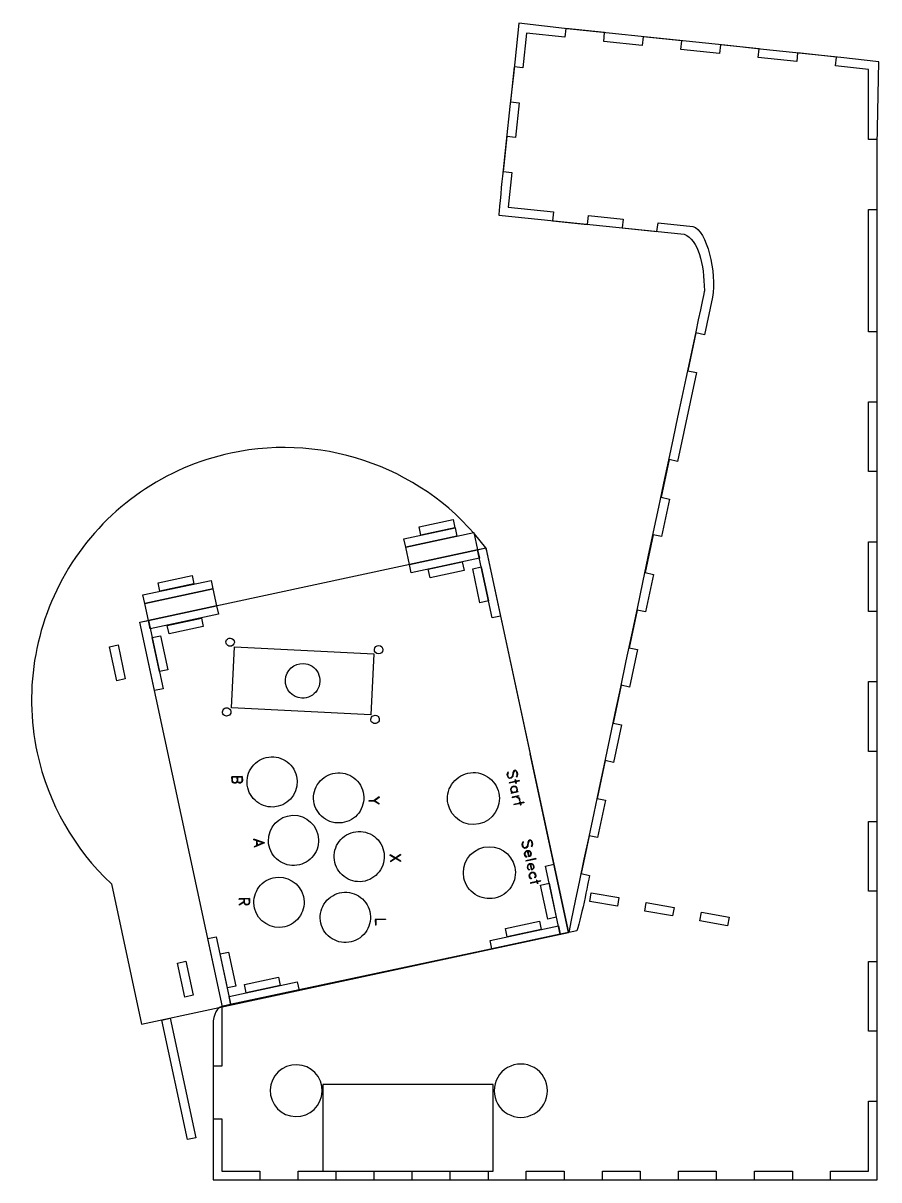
# Model space of a CAD drawing. Extents: x 10 to 3877, y -272 to 1728.
# Drawn here: x 2620 to 3110, y 56 to 718 of the extents above; entities that cross this region are included whole.
import ezdxf

# ---------------------------------------------------------------- set-up
doc = ezdxf.new("R2010")
doc.units = 0
doc.layers.add('Calque_1', color=7, linetype='CONTINUOUS')

msp = doc.modelspace()

# ---------------------------------------------------------------- linework, layer by layer
at = {"layer": 'Calque_1', "color": 7}
for p, q in [((2904.02371, 717.645615), (2900.89308, 687.859668)), ((2933.373853, 714.282717), (2904.02371, 717.645615)), ((2930.856487, 714.536172), (2930.33384, 709.563586)), ((2953.056398, 712.202985), (2930.856487, 714.536172)), ((2908.283027, 711.88111), (2906.197715, 692.040466)), ((2930.33384, 709.563586), (2908.283027, 711.88111)), ((2955.573779, 711.949525), (2933.373853, 714.282717)), ((2933.373853, 714.282717), (2933.373853, 714.282717)), ((2952.533751, 707.230314), (2953.056398, 712.202985)), ((2955.573768, 711.949412), (2955.573779, 711.949525)), ((2977.574851, 709.637005), (2955.573768, 711.949412)), ((2975.057484, 709.890484), (2974.534836, 704.917841)), ((2997.257395, 707.557042), (2975.057484, 709.890484)), ((2999.774783, 707.303585), (2977.574851, 709.637005)), ((2977.574851, 709.637005), (2977.574851, 709.637005)), ((2974.534836, 704.917841), (2952.533751, 707.230314)), ((2996.734747, 702.584569), (2997.257395, 707.557042)), ((3018.735776, 700.272181), (2996.734747, 702.584569)), ((3021.775794, 704.991299), (2999.774766, 707.3037)), ((2999.774766, 707.3037), (2999.774783, 707.303585)), ((3019.258424, 705.24488), (3018.735776, 700.272181)), ((3041.458363, 702.911467), (3019.258424, 705.24488)), ((3021.775806, 704.991411), (3021.775794, 704.991299)), ((3043.975737, 702.65799), (3021.775806, 704.991411)), ((3040.935716, 697.938854), (3041.458363, 702.911467)), ((3065.976793, 700.345586), (3043.975737, 702.65799)), ((3043.975737, 702.65799), (3043.975737, 702.65799)), ((3062.936773, 695.626381), (3040.935716, 697.938854)), ((3063.459392, 700.599079), (3062.936773, 695.626381)), ((3085.659303, 698.265611), (3063.459392, 700.599079)), ((3088.176693, 698.012141), (3065.976768, 700.345617)), ((3065.976768, 700.345617), (3065.976793, 700.345586)), ((3085.136684, 693.293165), (3085.659303, 698.265611)), ((3088.176708, 698.012281), (3088.176693, 698.012141)), ((3109.937448, 695.502654), (3088.176708, 698.012281)), ((3108.929627, 648.080479), (3109.937448, 695.502654)), ((2901.225129, 692.563085), (2899.124125, 672.573171)), ((2906.197715, 692.040466), (2901.225129, 692.563085)), ((3104.051556, 691.139866), (3085.136684, 693.293165)), ((3104.051585, 651.189899), (3104.051556, 691.139866)), ((2900.893077, 687.85964), (2898.792075, 669.98643)), ((2900.89308, 687.859668), (2900.893077, 687.85964)), ((2898.792049, 669.986461), (2896.711933, 650.195478)), ((2898.792075, 669.98643), (2898.792049, 669.986461)), ((2899.124125, 672.573171), (2904.096712, 672.05058)), ((2904.096712, 672.05058), (2902.016593, 652.259577)), ((2896.711936, 650.195506), (2894.610907, 630.205551)), ((2897.044007, 652.782253), (2894.942975, 632.792311)), ((2896.711933, 650.195478), (2896.711936, 650.195506)), ((2902.016593, 652.259577), (2897.044007, 652.782253)), ((3109.051575, 651.189842), (3104.051585, 651.189899)), ((3109.051575, 611.089845), (3109.051575, 651.189842)), ((3108.929649, 648.08042), (3108.929627, 648.080479)), ((3108.929652, 607.980432), (3108.929649, 648.08042)), ((2894.610907, 630.205551), (2894.61091, 630.205579)), ((2894.942975, 632.792311), (2899.91559, 632.269692)), ((2899.91559, 632.269692), (2897.830249, 612.429018)), ((2897.830249, 612.429018), (2923.88224, 609.690841)), ((2923.88224, 609.690841), (2923.220005, 604.679449)), ((3104.051556, 611.089817), (3109.051575, 611.089845)), ((3104.051556, 541.189862), (3104.051556, 611.089817)), ((2892.534305, 607.775046), (2998.516287, 596.954486)), ((2923.220005, 604.679449), (2943.202637, 602.579208)), ((2943.202637, 602.579208), (2943.864815, 607.5906)), ((2943.864815, 607.5906), (2963.64865, 605.511243)), ((2963.64865, 605.511243), (2962.986444, 600.499851)), ((2982.969048, 598.399582), (2983.63131, 603.410973)), ((2983.63131, 603.410973), (3003.464788, 601.326395)), ((3108.929621, 607.980407), (3108.929652, 607.980432)), ((3108.929622, 538.080451), (3108.929621, 607.980407)), ((2962.986444, 600.499851), (2982.969048, 598.399582)), ((3014.744957, 560.903621), (3010.181254, 539.433254)), ((3005.29054, 540.472735), (3000.695708, 518.855726)), ((3010.181254, 539.433254), (3005.29054, 540.472735)), ((3109.051575, 541.189805), (3104.051556, 541.189862)), ((3108.929606, 497.980294), (3108.929616, 538.080395)), ((3108.929616, 538.080395), (3108.929622, 538.080451)), ((3109.051575, 501.089724), (3109.051575, 541.189805)), ((3005.586394, 517.816104), (2994.795824, 467.050336)), ((3000.695708, 518.855726), (3005.586394, 517.816104)), ((3104.051585, 461.18985), (3104.051613, 501.089893)), ((3104.051613, 501.089893), (3109.051575, 501.089724)), ((3108.929624, 497.980463), (3108.929606, 497.980294)), ((3108.929614, 458.080425), (3108.929624, 497.980463)), ((2989.905082, 468.089845), (2985.310251, 446.472808)), ((2994.795824, 467.050336), (2989.905082, 468.089845)), ((3109.051575, 461.189822), (3104.051585, 461.18985)), ((3108.929611, 458.080397), (3108.929614, 458.080425)), ((3108.929617, 417.980437), (3108.929611, 458.080397)), ((3109.051575, 421.089842), (3109.051575, 461.189822)), ((2985.310251, 446.472808), (2990.200992, 445.433186)), ((2990.200992, 445.433186), (2985.647675, 424.011774)), ((2846.927956, 429.679436), (2866.404871, 433.863259)), ((2866.404871, 433.863259), (2867.438416, 429.051805)), ((2838.208586, 422.685914), (2867.450165, 428.967277)), ((2868.481184, 424.167585), (2839.239604, 417.886222)), ((2847.961501, 424.867982), (2846.927956, 429.679436)), ((2867.438416, 429.051805), (2847.961501, 424.867982)), ((2867.450165, 428.967277), (2868.481184, 424.167585)), ((2980.756962, 425.051283), (2976.16213, 403.434274)), ((2985.647675, 424.011774), (2980.756962, 425.051283)), ((2839.239604, 417.886222), (2838.208586, 422.685914)), ((2880.35914, 416.476295), (2885.154674, 417.50642)), ((2885.154674, 417.50642), (2893.535343, 378.491961)), ((2885.362005, 416.541368), (2885.154713, 417.506371)), ((3104.051556, 381.1898), (3104.051585, 421.08987)), ((3104.051585, 421.08987), (3109.051575, 421.089842)), ((3108.92962, 417.980465), (3108.929617, 417.980437)), ((3108.929632, 378.080368), (3108.92962, 417.980465)), ((2841.344712, 408.095563), (2880.359171, 416.476232)), ((2881.389296, 411.680698), (2842.374837, 403.300029)), ((2888.739809, 377.461836), (2880.35914, 416.476295)), ((2880.359171, 416.476232), (2881.389296, 411.680698)), ((2885.362005, 416.541368), (2910.452318, 299.738642)), ((2885.362005, 416.541368), (2885.362005, 416.541368)), ((2842.374837, 403.300029), (2841.344712, 408.095563)), ((2852.161922, 405.313264), (2871.638836, 409.497087)), ((2853.195467, 400.50181), (2852.161922, 405.313264)), ((2872.672381, 404.685633), (2853.195467, 400.50181)), ((2871.638836, 409.497087), (2872.672381, 404.685633)), ((2877.560889, 405.655684), (2882.372343, 406.68923)), ((2881.744712, 386.17877), (2877.560889, 405.655684)), ((2882.372343, 406.68923), (2886.556166, 387.212315)), ((2688.90051, 390.610905), (2727.914969, 398.991575)), ((2697.617444, 397.606003), (2717.094358, 401.789826)), ((2698.650989, 392.794549), (2697.617444, 397.606003)), ((2718.127904, 396.978372), (2698.650989, 392.794549)), ((2717.094358, 401.789826), (2718.127904, 396.978372)), ((2727.914969, 398.991575), (2728.945094, 394.196041)), ((2976.16213, 403.434274), (2981.052872, 402.394793)), ((2981.052872, 402.394793), (2976.499583, 380.973279)), ((2689.930635, 385.815372), (2688.90051, 390.610905)), ((2728.945094, 394.196041), (2689.930635, 385.815372)), ((2692.034335, 376.022303), (2731.048794, 384.402973)), ((2731.048794, 384.402973), (2732.078919, 379.607439)), ((2886.556166, 387.212315), (2881.744712, 386.17877)), ((2732.078919, 379.607439), (2693.064461, 371.22677)), ((2702.851545, 373.240005), (2722.32846, 377.423827)), ((2722.32846, 377.423827), (2723.362005, 372.612373)), ((2893.535343, 378.491961), (2888.739809, 377.461836)), ((2971.608841, 382.012873), (2967.014009, 360.395807)), ((2976.499583, 380.973279), (2971.608841, 382.012873)), ((3109.051603, 381.1898), (3104.051556, 381.1898)), ((3108.92966, 378.080365), (3108.929632, 378.080368)), ((3108.929669, 337.980433), (3108.92966, 378.080365)), ((3109.051603, 341.089859), (3109.051603, 381.1898)), ((2687.238829, 374.992253), (2692.034362, 376.022379)), ((2695.619498, 335.977794), (2687.238829, 374.992253)), ((2693.064461, 371.22677), (2692.034335, 376.022303)), ((2692.034362, 376.022379), (2700.415032, 337.00792)), ((2703.88509, 368.428551), (2702.851545, 373.240005)), ((2723.362005, 372.612373), (2703.88509, 368.428551)), ((2694.218029, 366.27193), (2699.029483, 367.305476)), ((2698.401852, 346.795016), (2694.218029, 366.27193)), ((2699.029483, 367.305476), (2703.213306, 347.828561)), ((2669.852102, 361.037902), (2674.663556, 362.071447)), ((2674.035924, 341.560988), (2669.852102, 361.037902)), ((2674.663556, 362.071447), (2678.847378, 342.594533)), ((2738.70865, 361.257692), (2738.70865, 361.257692)), ((2967.014009, 360.395807), (2971.904723, 359.356241)), ((2971.904723, 359.356241), (2967.351519, 337.934869)), ((2823.601577, 356.992016), (2823.601577, 356.992016)), ((2703.213306, 347.828561), (2698.401852, 346.795016)), ((2678.847378, 342.594533), (2674.035924, 341.560988)), ((2962.46072, 338.974265), (2957.865917, 317.357256)), ((2967.351519, 337.934869), (2962.46072, 338.974265)), ((3104.051528, 341.089774), (3109.051603, 341.089859)), ((3104.051556, 301.189788), (3104.051528, 341.089774)), ((3108.929628, 298.080371), (3108.929632, 337.980352)), ((3108.929632, 337.980352), (3108.929669, 337.980433)), ((2700.415032, 337.00792), (2695.619498, 335.977794)), ((2779.775047, 331.659602), (2779.775047, 331.659602)), ((2736.704314, 321.368604), (2736.704314, 321.368604)), ((2821.594205, 317.042497), (2821.594205, 317.042497)), ((2957.865917, 317.357256), (2962.756602, 316.317775)), ((2962.756602, 316.317775), (2958.203342, 294.896261)), ((2932.393949, 197.593953), (2910.452318, 299.738642)), ((3109.051603, 301.189901), (3104.051556, 301.189788)), ((3108.929668, 298.08048), (3108.929628, 298.080371)), ((3108.929631, 257.980383), (3108.929668, 298.08048)), ((3109.051575, 261.089819), (3109.051603, 301.189901)), ((2953.312656, 295.935883), (2948.717796, 274.318817)), ((2958.203342, 294.896261), (2953.312656, 295.935883)), ((2948.717796, 274.318817), (2953.60851, 273.27928)), ((2953.60851, 273.27928), (2949.055221, 251.857822)), ((2763.357818, 269.359346), (2763.357818, 269.359346)), ((2801.45387, 260.231498), (2801.45387, 260.231498)), ((2881.121633, 259.675615), (2881.121633, 259.675615)), ((3104.051556, 261.089791), (3109.051575, 261.089819)), ((3104.051556, 221.189862), (3104.051556, 261.089791)), ((2944.164451, 252.897388), (2939.569647, 231.280209)), ((2949.055221, 251.857822), (2944.164451, 252.897388)), ((3108.929628, 257.980355), (3108.929631, 257.980383)), ((3108.92963, 218.080429), (3108.929628, 257.980355)), ((2775.601434, 235.90728), (2775.601434, 235.90728)), ((2919.21771, 235.578322), (2924.013243, 236.608447)), ((2927.598379, 196.563863), (2919.21771, 235.578322)), ((2924.013243, 236.608447), (2932.393913, 197.593988)), ((2670.94241, 225.410252), (2688.186103, 145.135833)), ((2813.179932, 226.668546), (2813.179932, 226.668546)), ((2916.419464, 224.757684), (2921.230918, 225.791229)), ((2921.230918, 225.791229), (2925.414741, 206.314315)), ((2939.569647, 231.280209), (2944.460361, 230.2407)), ((2920.603287, 205.280769), (2916.419464, 224.757684)), ((2944.564981, 215.396545), (2945.433266, 220.320617)), ((2945.433266, 220.320617), (2961.239404, 217.533673)), ((3109.051603, 221.189833), (3104.051556, 221.189862)), ((3109.051575, 181.089808), (3109.051603, 221.189833)), ((2890.225709, 217.293556), (2890.225709, 217.293556)), ((2960.371175, 212.609572), (2944.564981, 215.396545)), ((2961.239404, 217.533673), (2960.371175, 212.609572)), ((2976.029655, 209.848677), (2976.897827, 214.772608)), ((2976.897827, 214.772608), (2992.753241, 211.976802)), ((2992.753241, 211.976802), (2991.885012, 207.052842)), ((3108.929655, 218.080398), (3108.92963, 218.080429)), ((3108.929651, 177.980354), (3108.929655, 218.080398)), ((2925.414741, 206.314315), (2920.603287, 205.280769)), ((2991.885012, 207.052842), (2976.029655, 209.848677)), ((3007.543436, 204.291834), (3008.411692, 209.21585)), ((3008.411692, 209.21585), (3024.217859, 206.428849)), ((3024.217859, 206.428849), (3023.349574, 201.504635)), ((2937.204681, 198.479072), (2738.784674, 156.379954)), ((2767.259915, 200.500283), (2767.259915, 200.500283)), ((2887.553808, 192.978745), (2926.568267, 201.359414)), ((2896.270742, 199.973843), (2915.747657, 204.157665)), ((2897.304287, 195.162389), (2896.270742, 199.973843)), ((2916.781202, 199.346211), (2897.304287, 195.162389)), ((2915.747657, 204.157665), (2916.781202, 199.346211)), ((2926.568267, 201.359414), (2927.598392, 196.56388)), ((2933.880086, 204.711202), (2932.571402, 197.553984)), ((3023.349574, 201.504635), (3007.543436, 204.291834)), ((2726.081989, 194.103931), (2730.877523, 195.134056)), ((2734.462658, 155.089472), (2726.081989, 194.103931)), ((2727.207722, 153.51804), (2932.393949, 197.593953)), ((2730.877523, 195.134056), (2739.258192, 156.119597)), ((2932.571402, 197.553984), (2734.051532, 155.232331)), ((2805.244697, 191.889771), (2805.244697, 191.889771)), ((2888.583933, 188.183211), (2887.553808, 192.978745)), ((2927.598392, 196.56388), (2888.583933, 188.183211)), ((2932.393913, 197.593988), (2927.598379, 196.563863)), ((2733.061217, 185.383614), (2737.872671, 186.417159)), ((2737.24504, 165.9067), (2733.061217, 185.383614)), ((2737.872671, 186.417159), (2742.056494, 166.940245)), ((2708.695262, 180.14958), (2713.506716, 181.183125)), ((2712.879085, 160.672666), (2708.695262, 180.14958)), ((2713.506716, 181.183125), (2717.690539, 161.706211)), ((3104.051556, 181.08978), (3109.051575, 181.089808)), ((3104.051556, 141.189878), (3104.051556, 181.08978)), ((2746.944984, 167.91024), (2766.421898, 172.094062)), ((2766.421898, 172.094062), (2767.455443, 167.282608)), ((3108.929625, 138.080432), (3108.929623, 177.980357)), ((3108.929623, 177.980357), (3108.929651, 177.980354)), ((2742.056494, 166.940245), (2737.24504, 165.9067)), ((2738.22805, 160.915142), (2777.242509, 169.295811)), ((2747.978529, 163.098786), (2746.944984, 167.91024)), ((2767.455443, 167.282608), (2747.978529, 163.098786)), ((2777.242509, 169.295811), (2778.272634, 164.500277)), ((2717.690539, 161.706211), (2712.879085, 160.672666)), ((2739.258175, 156.119608), (2738.22805, 160.915142)), ((2778.272634, 164.500277), (2739.258175, 156.119608)), ((2688.186103, 145.135833), (2727.207722, 153.51804)), ((2738.784674, 156.379954), (2734.051525, 155.232353)), ((2734.051525, 155.232353), (2734.051525, 121.189862)), ((2739.258192, 156.119597), (2734.462658, 155.089472)), ((2699.666565, 147.518837), (2704.456572, 148.55444)), ((2714.437863, 79.196704), (2699.666565, 147.518837)), ((2704.456572, 148.55444), (2719.227869, 80.232307)), ((2729.051477, 144.854927), (2729.051477, 121.189929)), ((3109.051575, 141.18985), (3104.051556, 141.189878)), ((3109.051547, 101.089769), (3109.051575, 141.18985)), ((3108.929616, 97.980331), (3108.929651, 138.080401)), ((3108.929651, 138.080401), (3108.929625, 138.080432)), ((2729.051477, 121.189929), (2729.051477, 87.979928)), ((2734.051525, 121.189862), (2729.051676, 121.189777)), ((2729.051676, 121.189777), (2729.051676, 91.089788)), ((2889.859635, 107.150124), (2889.859635, 107.150124)), ((2889.859652, 107.150152), (2889.859652, 107.150152)), ((2761.977584, 104.570105), (2761.977584, 104.570105)), ((2761.977601, 104.570133), (2761.977601, 104.570133)), ((3104.051556, 61.139801), (3104.051585, 101.089853)), ((3104.051585, 101.089853), (3109.051547, 101.089769)), ((3108.929625, 97.980415), (3108.929616, 97.980331)), ((3108.929622, 56.205322), (3108.929625, 97.980415)), ((2729.051477, 87.979928), (2729.051476, 56.20493)), ((2729.051676, 91.089788), (2734.051525, 91.089817)), ((2734.051525, 91.089817), (2734.051525, 61.139829)), ((2719.227869, 80.232307), (2714.437863, 79.196704)), ((2734.051525, 61.139829), (2755.766268, 61.139857)), ((2755.766268, 61.139857), (2755.766268, 56.139754)), ((2777.631153, 61.139744), (2799.295773, 61.139773)), ((2777.631153, 56.139811), (2777.631153, 61.139744)), ((2799.295773, 61.139773), (2799.295801, 56.139839)), ((2821.160432, 56.139783), (2821.160432, 61.139829)), ((2821.160432, 61.139829), (2842.825109, 61.139773)), ((2842.825109, 61.139773), (2842.825137, 56.139783)), ((2864.689796, 56.139783), (2864.689853, 61.139829)), ((2864.689853, 61.139829), (2886.354529, 61.139829)), ((2886.354529, 61.139829), (2886.354557, 56.139839)), ((2908.219273, 61.139829), (2929.883978, 61.139857)), ((2908.219273, 56.139839), (2908.219273, 61.139829)), ((2929.883978, 61.139857), (2929.88395, 56.139867)), ((2951.748693, 56.139811), (2951.748665, 61.139914)), ((2951.748665, 61.139914), (2973.413398, 61.139914)), ((2973.413398, 61.139914), (2973.41337, 56.139783)), ((2995.278086, 56.139811), (2995.278057, 61.139829)), ((2995.278057, 61.139829), (3016.942734, 61.139801)), ((3016.942734, 61.139801), (3016.942762, 56.139867)), ((3038.80745, 56.139811), (3038.807506, 61.139914)), ((3038.807506, 61.139914), (3060.472183, 61.139716)), ((3060.472183, 61.139716), (3060.472183, 56.139811)), ((3082.33687, 61.139744), (3104.051556, 61.139801)), ((3082.33687, 56.139867), (3082.33687, 61.139744)), ((2729.051476, 56.20493), (2757.761047, 56.205313)), ((2755.766268, 56.139754), (2777.631153, 56.139811)), ((2757.760957, 56.205323), (2779.625794, 56.205374)), ((2757.761047, 56.205313), (2757.760957, 56.205323)), ((2779.625794, 56.205374), (2779.625727, 56.205324)), ((2779.625727, 56.205324), (2801.29047, 56.205321)), ((2799.295801, 56.139839), (2821.160432, 56.139783)), ((2801.29047, 56.205321), (2801.290515, 56.205401)), ((2801.290515, 56.205401), (2823.155158, 56.205359)), ((2823.155158, 56.205359), (2823.155155, 56.205331)), ((2823.155155, 56.205331), (2844.819836, 56.205306)), ((2842.825137, 56.139783), (2864.689796, 56.139783)), ((2844.819836, 56.205306), (2844.81987, 56.205359)), ((2844.81987, 56.205359), (2866.68453, 56.205344)), ((2866.68453, 56.205344), (2866.684583, 56.20531)), ((2866.684583, 56.20531), (2888.349267, 56.205313)), ((2886.354557, 56.139839), (2908.219273, 56.139839)), ((2888.349267, 56.205313), (2888.349279, 56.205425)), ((2888.349279, 56.205425), (2910.213995, 56.205404)), ((2910.213995, 56.205404), (2910.213986, 56.20532)), ((2910.213986, 56.20532), (2931.878698, 56.20532)), ((2929.88395, 56.139867), (2951.748693, 56.139811)), ((2931.878698, 56.20532), (2931.878682, 56.205435)), ((2931.878682, 56.205435), (2953.743423, 56.205382)), ((2953.743423, 56.205382), (2953.743389, 56.205329)), ((2953.743389, 56.205329), (2975.408129, 56.205327)), ((2973.41337, 56.139783), (2995.278086, 56.139811)), ((2975.408104, 56.205358), (2997.272826, 56.205392)), ((2975.408129, 56.205327), (2975.408104, 56.205358)), ((2997.272826, 56.205392), (2997.272789, 56.205311)), ((2997.272789, 56.205311), (3018.937473, 56.205314)), ((3016.942762, 56.139867), (3038.80745, 56.139811)), ((3018.937473, 56.205314), (3018.937485, 56.205426)), ((3018.937485, 56.205426), (3040.802198, 56.205377)), ((3040.802198, 56.205377), (3040.80222, 56.205318)), ((3040.80222, 56.205318), (3062.466932, 56.205318)), ((3060.472183, 56.139811), (3082.33687, 56.139867)), ((3062.46691, 56.205377), (3084.331607, 56.205443)), ((3062.466932, 56.205318), (3062.46691, 56.205377)), ((3084.331607, 56.205443), (3084.331623, 56.205328)), ((3084.331623, 56.205328), (3108.929622, 56.205322))]:
    msp.add_line(p, q, dxfattribs=at)
at = {"layer": 'Calque_1', "color": 3}
for p, q in [((2839.24113, 417.888657), (2878.255526, 426.269312)), ((2878.255526, 426.269312), (2880.359147, 416.476345)), ((2687.23884, 374.992256), (2885.154674, 417.50642)), ((2841.344751, 408.095689), (2839.24113, 417.888657)), ((2885.154674, 417.50642), (2932.394256, 197.592388)), ((2880.359147, 416.476345), (2841.344751, 408.095689)), ((2689.930699, 385.815385), (2728.945094, 394.196041)), ((2728.945094, 394.196041), (2731.048715, 384.403073)), ((2692.034319, 376.022418), (2689.930699, 385.815385)), ((2731.048715, 384.403073), (2692.034319, 376.022418)), ((2734.478422, 155.078223), (2687.23884, 374.992256)), ((2739.546942, 326.16958), (2741.293549, 360.929505)), ((2741.293549, 360.929505), (2820.996774, 356.924599)), ((2820.996774, 356.924599), (2819.250167, 322.164675)), ((2819.250167, 322.164675), (2739.546942, 326.16958)), ((2932.394256, 197.592388), (2734.478422, 155.078223)), ((2889.359631, 110.639774), (2791.859629, 110.639774)), ((2791.859629, 110.639774), (2791.859629, 61.139775)), ((2889.359648, 110.639802), (2791.859646, 110.639802)), ((2791.859646, 110.639802), (2791.859646, 61.139804)), ((2889.359631, 61.139775), (2889.359631, 110.639774)), ((2889.359648, 61.139804), (2889.359648, 110.639802)), ((2791.859629, 61.139775), (2889.359631, 61.139775)), ((2791.859646, 61.139804), (2889.359648, 61.139804))]:
    msp.add_line(p, q, dxfattribs=at)
at = {"layer": 'Calque_1', "color": 1}
for p, q in [((2745.760364, 286.784568), (2739.837768, 286.56497)), ((2739.921422, 284.308743), (2739.837768, 286.56497)), ((2745.488794, 286.492083), (2740.130253, 286.293398)), ((2740.203452, 284.3192), (2740.130253, 286.293398)), ((2742.668509, 286.387512), (2742.741707, 284.413314)), ((2742.950538, 286.397969), (2743.023737, 284.423771)), ((2745.561993, 284.517882), (2745.311336, 283.661342)), ((2745.488794, 286.492083), (2745.561993, 284.517882)), ((2745.844021, 284.528342), (2745.593362, 283.671798)), ((2745.760364, 286.784568), (2745.844021, 284.528342)), ((2897.340408, 287.920332), (2897.43852, 288.807387)), ((2897.577496, 286.81662), (2897.340408, 287.920332)), ((2897.43852, 288.807387), (2897.871833, 289.477787)), ((2898.031239, 286.048108), (2897.577496, 286.81662)), ((2897.616336, 287.979604), (2897.77372, 288.590731)), ((2897.853424, 286.875892), (2897.616336, 287.979604)), ((2897.77372, 288.590731), (2897.990376, 288.925931)), ((2898.307167, 286.10738), (2897.853424, 286.875892)), ((2897.990376, 288.925931), (2897.871833, 289.477787)), ((2898.701639, 285.614796), (2898.031239, 286.048108)), ((2898.642367, 285.890724), (2898.307167, 286.10738)), ((2904.142517, 284.474266), (2898.34803, 283.229557)), ((2899.470151, 286.06854), (2898.642367, 285.890724)), ((2899.529423, 285.792612), (2898.701639, 285.614796)), ((2899.962735, 286.463011), (2899.470151, 286.06854)), ((2900.022007, 286.187083), (2899.529423, 285.792612)), ((2900.179391, 286.798211), (2899.962735, 286.463011)), ((2900.455319, 286.857483), (2900.022007, 286.187083)), ((2900.336775, 287.409339), (2900.179391, 286.798211)), ((2900.592272, 288.907522), (2900.336775, 287.409339)), ((2900.612703, 287.468611), (2900.455319, 286.857483)), ((2900.749656, 289.51865), (2900.592272, 288.907522)), ((2900.8682, 288.966794), (2900.612703, 287.468611)), ((2900.966312, 289.85385), (2900.749656, 289.51865)), ((2901.025584, 289.577922), (2900.8682, 288.966794)), ((2901.458896, 290.248322), (2900.966312, 289.85385)), ((2901.518168, 289.972394), (2901.025584, 289.577922)), ((2902.010752, 290.366866), (2901.458896, 290.248322)), ((2902.070024, 290.090938), (2901.518168, 289.972394)), ((2902.033206, 284.887147), (2901.757278, 284.827875)), ((2901.757278, 284.827875), (2902.172181, 282.89638)), ((2902.681151, 289.933553), (2902.010752, 290.366866)), ((2902.033206, 284.887147), (2902.448109, 282.955651)), ((2902.405223, 289.874282), (2902.070024, 290.090938)), ((2902.858967, 289.10577), (2902.405223, 289.874282)), ((2903.134895, 289.165042), (2902.681151, 289.933553)), ((2902.722014, 287.05573), (2902.93867, 287.39093)), ((2902.840558, 286.503874), (2902.722014, 287.05573)), ((2902.840558, 286.503874), (2903.27387, 287.174274)), ((2903.096055, 288.002058), (2902.858967, 289.10577)), ((2902.93867, 287.39093), (2903.096055, 288.002058)), ((2903.371983, 288.06133), (2903.134895, 289.165042)), ((2903.27387, 287.174274), (2903.371983, 288.06133)), ((2904.142517, 284.474266), (2904.201789, 284.198339)), ((2740.234824, 283.473116), (2739.921422, 284.308743)), ((2740.51685, 283.483572), (2740.203452, 284.3192)), ((2740.52731, 283.201543), (2740.234824, 283.473116)), ((2741.091365, 283.222456), (2740.51685, 283.483572)), ((2741.101821, 282.94043), (2740.52731, 283.201543)), ((2741.937452, 283.253829), (2741.091365, 283.222456)), ((2741.947909, 282.9718), (2741.101821, 282.94043)), ((2742.491051, 283.556771), (2741.937452, 283.253829)), ((2742.501508, 283.274742), (2741.947909, 282.9718)), ((2742.741707, 284.413314), (2742.491051, 283.556771)), ((2742.77308, 283.567227), (2742.501508, 283.274742)), ((2743.055107, 283.577683), (2742.741707, 284.413314)), ((2743.023737, 284.423771), (2742.77308, 283.567227)), ((2743.337135, 283.588143), (2743.023737, 284.423771)), ((2743.347592, 283.306114), (2743.055107, 283.577683)), ((2743.91165, 283.327027), (2743.337135, 283.588143)), ((2743.922107, 283.044998), (2743.347592, 283.306114)), ((2744.757734, 283.358399), (2743.91165, 283.327027)), ((2744.768191, 283.07637), (2743.922107, 283.044998)), ((2745.311336, 283.661342), (2744.757734, 283.358399)), ((2745.321793, 283.379313), (2744.768191, 283.07637)), ((2745.593362, 283.671798), (2745.321793, 283.379313)), ((2898.34803, 283.229557), (2898.407302, 282.953629)), ((2904.201789, 284.198339), (2898.407302, 282.953629)), ((2899.335221, 279.977693), (2899.177837, 279.366566)), ((2899.177837, 279.366566), (2899.355652, 278.538782)), ((2899.768533, 280.648093), (2899.335221, 279.977693)), ((2899.355652, 278.538782), (2899.750124, 278.046198)), ((2899.611149, 280.036965), (2899.453765, 279.425837)), ((2899.453765, 279.425837), (2899.63158, 278.598054)), ((2903.455731, 278.264876), (2899.59274, 277.43507)), ((2899.827805, 280.372165), (2899.611149, 280.036965)), ((2899.63158, 278.598054), (2900.420524, 277.612886)), ((2903.515003, 277.988949), (2899.652012, 277.159142)), ((2899.750124, 278.046198), (2900.420524, 277.612886)), ((2900.537045, 281.101837), (2899.768533, 280.648093)), ((2900.596317, 280.825909), (2899.827805, 280.372165)), ((2901.088901, 281.22038), (2900.537045, 281.101837)), ((2901.148173, 280.944452), (2900.596317, 280.825909)), ((2901.975957, 281.122268), (2901.088901, 281.22038)), ((2902.035228, 280.84634), (2901.148173, 280.944452)), ((2902.646356, 280.688956), (2901.975957, 281.122268)), ((2902.370428, 280.629684), (2902.035228, 280.84634)), ((2902.448109, 282.955651), (2902.172181, 282.89638)), ((2902.7649, 280.1371), (2902.370428, 280.629684)), ((2902.627947, 278.087061), (2902.942716, 279.309316)), ((2902.627947, 278.087061), (2903.06126, 278.75746)), ((2903.040828, 280.196372), (2902.646356, 280.688956)), ((2902.942716, 279.309316), (2902.7649, 280.1371)), ((2903.218644, 279.368588), (2903.040828, 280.196372)), ((2903.06126, 278.75746), (2903.218644, 279.368588)), ((2903.455731, 278.264876), (2903.515003, 277.988949)), ((2821.250608, 273.064884), (2818.148294, 272.949857)), ((2818.148294, 272.949857), (2818.15875, 272.66783)), ((2821.261064, 272.782858), (2818.15875, 272.66783)), ((2823.997692, 275.143656), (2821.250608, 273.064884)), ((2824.144091, 271.195257), (2821.250608, 273.064884)), ((2824.008148, 274.861626), (2821.261064, 272.782858)), ((2824.154548, 270.913231), (2821.261064, 272.782858)), ((2823.997692, 275.143656), (2824.008148, 274.861626)), ((2899.59274, 277.43507), (2899.652012, 277.159142)), ((2903.989178, 275.781525), (2900.126187, 274.951718)), ((2900.126187, 274.951718), (2900.185459, 274.675791)), ((2904.04845, 275.505597), (2900.185459, 274.675791)), ((2906.809752, 272.057509), (2901.015265, 270.812799)), ((2906.869024, 271.781581), (2901.074537, 270.536871)), ((2902.392883, 275.149966), (2903.279938, 275.051853)), ((2902.392883, 275.149966), (2903.00401, 274.992582)), ((2903.00401, 274.992582), (2903.67441, 274.559269)), ((2903.279938, 275.051853), (2903.950338, 274.618541)), ((2903.67441, 274.559269), (2904.068882, 274.066685)), ((2903.950338, 274.618541), (2904.34481, 274.125957)), ((2903.989178, 275.781525), (2904.04845, 275.505597)), ((2904.068882, 274.066685), (2904.246697, 273.238902)), ((2904.246697, 273.238902), (2904.522625, 273.298173)), ((2904.34481, 274.125957), (2904.522625, 273.298173)), ((2904.700441, 272.47039), (2904.424513, 272.411118)), ((2904.424513, 272.411118), (2904.839416, 270.479622)), ((2904.700441, 272.47039), (2905.115344, 270.538894)), ((2906.809752, 272.057509), (2906.869024, 271.781581)), ((2824.154548, 270.913231), (2824.144091, 271.195257)), ((2901.015265, 270.812799), (2901.074537, 270.536871)), ((2905.115344, 270.538894), (2904.839416, 270.479622)), ((2758.369151, 248.870435), (2752.362898, 250.907072)), ((2752.373354, 250.625046), (2752.362898, 250.907072)), ((2757.523063, 248.839079), (2752.373354, 250.625046)), ((2757.523063, 248.839079), (2752.51975, 246.67665)), ((2752.51975, 246.67665), (2752.530206, 246.394623)), ((2758.369151, 248.870435), (2752.530206, 246.394623)), ((2753.793956, 250.395288), (2753.91944, 247.010945)), ((2754.086438, 250.123732), (2754.19101, 247.303442)), ((2905.911011, 248.021676), (2906.009123, 248.908731)), ((2906.148099, 246.917964), (2905.911011, 248.021676)), ((2906.009123, 248.908731), (2906.442436, 249.579131)), ((2906.601842, 246.149452), (2906.148099, 246.917964)), ((2906.186939, 248.080947), (2906.344323, 248.692075)), ((2906.424027, 246.977236), (2906.186939, 248.080947)), ((2906.344323, 248.692075), (2906.560979, 249.027275)), ((2906.87777, 246.208724), (2906.424027, 246.977236)), ((2906.560979, 249.027275), (2906.442436, 249.579131)), ((2907.272242, 245.71614), (2906.601842, 246.149452)), ((2907.21297, 245.992068), (2906.87777, 246.208724)), ((2908.040754, 246.169883), (2907.21297, 245.992068)), ((2908.100026, 245.893955), (2907.272242, 245.71614)), ((2908.533338, 246.564355), (2908.040754, 246.169883)), ((2908.59261, 246.288427), (2908.100026, 245.893955)), ((2908.749994, 246.899555), (2908.533338, 246.564355)), ((2909.025922, 246.958827), (2908.59261, 246.288427)), ((2908.907378, 247.510683), (2908.749994, 246.899555)), ((2909.162875, 249.008866), (2908.907378, 247.510683)), ((2909.183306, 247.569955), (2909.025922, 246.958827)), ((2909.320259, 249.619994), (2909.162875, 249.008866)), ((2909.438803, 249.068138), (2909.183306, 247.569955)), ((2909.536915, 249.955194), (2909.320259, 249.619994)), ((2909.596187, 249.679266), (2909.438803, 249.068138)), ((2910.029499, 250.349666), (2909.536915, 249.955194)), ((2910.088771, 250.073738), (2909.596187, 249.679266)), ((2910.581355, 250.468209), (2910.029499, 250.349666)), ((2910.640627, 250.192281), (2910.088771, 250.073738)), ((2911.251754, 250.034897), (2910.581355, 250.468209)), ((2910.975826, 249.975625), (2910.640627, 250.192281)), ((2911.42957, 249.207113), (2910.975826, 249.975625)), ((2911.705498, 249.266385), (2911.251754, 250.034897)), ((2911.292617, 247.157074), (2911.509273, 247.492274)), ((2911.411161, 246.605218), (2911.292617, 247.157074)), ((2911.411161, 246.605218), (2911.844473, 247.275618)), ((2911.666658, 248.103402), (2911.42957, 249.207113)), ((2911.509273, 247.492274), (2911.666658, 248.103402)), ((2911.942586, 248.162674), (2911.705498, 249.266385)), ((2911.844473, 247.275618), (2911.942586, 248.162674)), ((2836.410271, 238.485566), (2830.351735, 241.932334)), ((2830.362191, 241.650308), (2830.351735, 241.932334)), ((2836.42073, 238.20354), (2830.362191, 241.650308)), ((2836.274331, 242.151935), (2830.487675, 238.265965)), ((2830.487675, 238.265965), (2830.498132, 237.983938)), ((2836.284787, 241.869909), (2830.498132, 237.983938)), ((2836.274331, 242.151935), (2836.284787, 241.869909)), ((2836.42073, 238.20354), (2836.410271, 238.485566)), ((2907.253833, 243.114244), (2907.096449, 242.503117)), ((2907.096449, 242.503117), (2907.274265, 241.675333)), ((2907.687145, 243.784644), (2907.253833, 243.114244)), ((2907.274265, 241.675333), (2907.668736, 241.182749)), ((2907.529761, 243.173516), (2907.372377, 242.562389)), ((2907.372377, 242.562389), (2907.550193, 241.734605)), ((2907.746417, 243.508716), (2907.529761, 243.173516)), ((2907.550193, 241.734605), (2907.944664, 241.242021)), ((2907.668736, 241.182749), (2908.339136, 240.749437)), ((2908.455657, 244.238388), (2907.687145, 243.784644)), ((2908.514929, 243.96246), (2907.746417, 243.508716)), ((2913.720742, 239.884835), (2907.926255, 238.640125)), ((2907.926255, 238.640125), (2907.985527, 238.364198)), ((2907.944664, 241.242021), (2908.555792, 241.084637)), ((2913.780014, 239.608907), (2907.985527, 238.364198)), ((2908.555792, 241.084637), (2908.339136, 240.749437)), ((2909.007513, 244.356932), (2908.455657, 244.238388)), ((2909.066785, 244.081004), (2908.514929, 243.96246)), ((2908.790857, 244.021732), (2909.442848, 240.986524)), ((2909.894569, 244.258819), (2909.007513, 244.356932)), ((2909.066785, 244.081004), (2909.659504, 241.321724)), ((2909.953841, 243.982891), (2909.066785, 244.081004)), ((2909.442848, 240.986524), (2910.270632, 241.16434)), ((2909.659504, 241.321724), (2910.21136, 241.440268)), ((2910.564968, 243.825507), (2909.894569, 244.258819)), ((2910.289041, 243.766235), (2909.953841, 243.982891)), ((2910.21136, 241.440268), (2910.703944, 241.83474)), ((2910.270632, 241.16434), (2910.763216, 241.558812)), ((2910.683512, 243.273651), (2910.289041, 243.766235)), ((2910.95944, 243.332923), (2910.564968, 243.825507)), ((2910.861328, 242.445867), (2910.683512, 243.273651)), ((2910.703944, 241.83474), (2910.861328, 242.445867)), ((2910.763216, 241.558812), (2910.979872, 241.894012)), ((2911.137256, 242.505139), (2910.95944, 243.332923)), ((2910.979872, 241.894012), (2911.137256, 242.505139)), ((2913.720742, 239.884835), (2913.780014, 239.608907)), ((2908.854174, 235.66419), (2908.69679, 235.053062)), ((2908.69679, 235.053062), (2908.874606, 234.225278)), ((2909.287486, 236.33459), (2908.854174, 235.66419)), ((2908.874606, 234.225278), (2909.269077, 233.732694)), ((2909.130102, 235.723462), (2908.972718, 235.112334)), ((2908.972718, 235.112334), (2909.150534, 234.28455)), ((2909.346758, 236.058662), (2909.130102, 235.723462)), ((2909.150534, 234.28455), (2909.545005, 233.791966)), ((2909.269077, 233.732694), (2909.939477, 233.299382)), ((2910.055998, 236.788333), (2909.287486, 236.33459)), ((2910.11527, 236.512405), (2909.346758, 236.058662)), ((2909.545005, 233.791966), (2910.156133, 233.634582)), ((2910.156133, 233.634582), (2909.939477, 233.299382)), ((2910.607854, 236.906877), (2910.055998, 236.788333)), ((2910.667126, 236.630949), (2910.11527, 236.512405)), ((2911.122892, 231.82163), (2910.35438, 231.367887)), ((2910.391198, 236.571677), (2911.043189, 233.53647)), ((2911.182164, 231.545702), (2910.413652, 231.091959)), ((2911.49491, 236.808765), (2910.607854, 236.906877)), ((2910.667126, 236.630949), (2911.259845, 233.87167)), ((2911.554182, 236.532837), (2910.667126, 236.630949)), ((2911.043189, 233.53647), (2911.870973, 233.714286)), ((2911.674748, 231.940174), (2911.122892, 231.82163)), ((2911.73402, 231.664246), (2911.182164, 231.545702)), ((2911.259845, 233.87167), (2911.811701, 233.990213)), ((2912.16531, 236.375453), (2911.49491, 236.808765)), ((2911.889382, 236.316181), (2911.554182, 236.532837)), ((2912.561804, 231.842062), (2911.674748, 231.940174)), ((2912.621076, 231.566134), (2911.73402, 231.664246)), ((2911.811701, 233.990213), (2912.304285, 234.384685)), ((2911.870973, 233.714286), (2912.363557, 234.108757)), ((2912.283853, 235.823597), (2911.889382, 236.316181)), ((2912.559781, 235.882869), (2912.16531, 236.375453)), ((2912.461669, 234.995813), (2912.283853, 235.823597)), ((2912.304285, 234.384685), (2912.461669, 234.995813)), ((2912.363557, 234.108757), (2912.580213, 234.443957)), ((2912.737597, 235.055085), (2912.559781, 235.882869)), ((2913.232204, 231.40875), (2912.561804, 231.842062)), ((2912.580213, 234.443957), (2912.737597, 235.055085)), ((2912.956276, 231.349478), (2912.621076, 231.566134)), ((2909.921068, 230.697487), (2909.763684, 230.086359)), ((2909.763684, 230.086359), (2909.9415, 229.258575)), ((2910.35438, 231.367887), (2909.921068, 230.697487)), ((2909.9415, 229.258575), (2910.335972, 228.765991)), ((2910.196996, 230.756759), (2910.039612, 230.145631)), ((2910.039612, 230.145631), (2910.217428, 229.317847)), ((2910.413652, 231.091959), (2910.196996, 230.756759)), ((2910.217428, 229.317847), (2910.611899, 228.825263)), ((2910.335972, 228.765991), (2911.006371, 228.332679)), ((2910.611899, 228.825263), (2911.223027, 228.667879)), ((2916.447249, 227.19215), (2910.652763, 225.94744)), ((2910.652763, 225.94744), (2910.712034, 225.671512)), ((2916.506521, 226.916222), (2910.712034, 225.671512)), ((2911.223027, 228.667879), (2911.006371, 228.332679)), ((2912.878595, 229.023511), (2913.371179, 229.417982)), ((2913.213795, 228.806854), (2912.878595, 229.023511)), ((2913.350747, 230.856894), (2912.956276, 231.349478)), ((2913.213795, 228.806854), (2913.647107, 229.477254)), ((2913.626675, 230.916166), (2913.232204, 231.40875)), ((2913.528563, 230.02911), (2913.350747, 230.856894)), ((2913.371179, 229.417982), (2913.528563, 230.02911)), ((2913.804491, 230.088382), (2913.626675, 230.916166)), ((2913.647107, 229.477254), (2913.804491, 230.088382)), ((2914.337938, 227.60503), (2914.06201, 227.545759)), ((2914.06201, 227.545759), (2914.476913, 225.614263)), ((2914.337938, 227.60503), (2914.752841, 225.673535)), ((2914.752841, 225.673535), (2914.476913, 225.614263)), ((2916.447249, 227.19215), (2916.506521, 226.916222)), ((2749.839459, 217.053148), (2743.916864, 216.833547)), ((2743.92732, 216.551521), (2743.916864, 216.833547)), ((2749.567892, 216.760652), (2743.92732, 216.551521)), ((2746.799889, 215.245955), (2744.042348, 213.449204)), ((2744.042348, 213.449204), (2744.052804, 213.167178)), ((2746.810351, 214.963901), (2744.052804, 213.167178)), ((2746.820807, 214.681874), (2746.747606, 216.656086)), ((2747.134202, 213.846266), (2746.820807, 214.681874)), ((2747.102833, 214.692345), (2747.029638, 216.666529)), ((2747.416234, 213.856709), (2747.102833, 214.692345)), ((2747.42669, 213.574682), (2747.134202, 213.846266)), ((2747.990748, 213.595595), (2747.416234, 213.856709)), ((2748.001204, 213.313569), (2747.42669, 213.574682)), ((2748.83683, 213.626979), (2747.990748, 213.595595)), ((2748.847286, 213.344952), (2748.001204, 213.313569)), ((2749.390432, 213.929918), (2748.83683, 213.626979)), ((2749.400888, 213.647892), (2748.847286, 213.344952)), ((2749.641087, 214.786467), (2749.390432, 213.929918)), ((2749.672461, 213.940361), (2749.400888, 213.647892)), ((2749.567892, 216.760652), (2749.641087, 214.786467)), ((2749.923119, 214.79691), (2749.672461, 213.940361)), ((2749.839459, 217.053148), (2749.923119, 214.79691)), ((2827.75213, 205.3121), (2821.829535, 205.092499)), ((2821.829535, 205.092499), (2821.955019, 201.708156)), ((2827.75213, 205.3121), (2827.762589, 205.030074)), ((2822.237051, 201.718599), (2821.955019, 201.708156)), ((2827.762589, 205.030074), (2822.122023, 204.820916)), ((2822.122023, 204.820916), (2822.237051, 201.718599))]:
    msp.add_line(p, q, dxfattribs=at)
at = {"layer": 'Calque_1', "color": 7}
for points in [[(2894.61091, 630.205579), (2893.749222, 622.920021), (2892.534305, 607.775046), (2892.534305, 607.775046)], [(2998.516287, 596.954486), (3006.836345, 593.686242), (3009.770729, 580.185838), (3010.134444, 564.635689)], [(3003.464788, 601.326395), (3011.479222, 599.334104), (3017.291674, 574.866283), (3014.744957, 560.903621)], [(3010.134444, 564.635689), (3010.134444, 564.635689), (2957.580286, 316.943903), (2933.880086, 204.711202)], [(2885.154713, 417.506371), (2851.366656, 462.382012), (2794.184451, 483.491836), (2739.248819, 471.764557)], [(2739.248819, 471.764557), (2701.813488, 463.72307), (2669.105864, 441.139803), (2648.321214, 408.982865)], [(2885.154713, 417.506371), (2885.154686, 417.506365), (2885.362005, 416.541368), (2885.362005, 416.541368)], [(2648.321214, 408.982865), (2627.536625, 376.82591), (2620.37757, 337.72933), (2628.419001, 300.293987)], [(2736.692271, 362.545407), (2736.300889, 363.299218), (2736.346224, 364.201443), (2736.811199, 364.912224)], [(2736.811199, 364.912224), (2737.276173, 365.623005), (2738.090147, 366.034356), (2738.946504, 365.991326)], [(2738.946504, 365.991326), (2740.270317, 365.924807), (2741.290234, 364.811223), (2741.224552, 363.504067)], [(2738.70865, 361.257692), (2737.852293, 361.300722), (2737.083654, 361.791596), (2736.692271, 362.545407)], [(2741.224552, 363.504067), (2741.15887, 362.19691), (2740.032463, 361.191174), (2738.70865, 361.257692)], [(2823.601577, 356.992016), (2822.277764, 357.058535), (2821.257847, 358.172119), (2821.323529, 359.479276)], [(2821.323529, 359.479276), (2821.389211, 360.786432), (2822.515618, 361.792169), (2823.839431, 361.725651)], [(2826.117479, 359.238391), (2826.051797, 357.931234), (2824.92539, 356.925497), (2823.601577, 356.992016)], [(2823.839431, 361.725651), (2825.163244, 361.659131), (2826.183161, 360.545547), (2826.117479, 359.238391)], [(2770.384349, 342.043953), (2770.658738, 347.504682), (2775.307969, 351.709041), (2780.768698, 351.434653)], [(2780.768698, 351.434653), (2784.301171, 351.257154), (2787.470616, 349.208587), (2789.083134, 346.060626)], [(2789.083134, 346.060626), (2790.695652, 342.912666), (2790.506263, 339.143563), (2788.586308, 336.173101)], [(2779.775047, 331.659602), (2774.314318, 331.933992), (2770.109959, 336.583224), (2770.384349, 342.043953)], [(2788.586308, 336.173101), (2786.666353, 333.202639), (2783.30752, 331.482103), (2779.775047, 331.659602)], [(2734.687936, 322.656319), (2734.296553, 323.41013), (2734.341888, 324.312356), (2734.806863, 325.023136)], [(2734.806863, 325.023136), (2735.271837, 325.733917), (2736.085811, 326.145269), (2736.942168, 326.102239)], [(2736.942168, 326.102239), (2737.798525, 326.059209), (2738.567165, 325.568335), (2738.958547, 324.814524)], [(2738.958547, 324.814524), (2739.349929, 324.060713), (2739.304594, 323.158487), (2738.83962, 322.447707)], [(2736.704314, 321.368604), (2735.847957, 321.411634), (2735.079318, 321.902508), (2734.687936, 322.656319)], [(2738.83962, 322.447707), (2738.374645, 321.736926), (2737.560671, 321.325574), (2736.704314, 321.368604)], [(2819.578584, 318.345291), (2819.18767, 319.108433), (2819.233583, 320.022155), (2819.699026, 320.742267)], [(2821.594205, 317.042497), (2820.737848, 317.085527), (2819.969497, 317.582149), (2819.578584, 318.345291)], [(2819.699026, 320.742267), (2820.16447, 321.462379), (2820.978733, 321.879479), (2821.83509, 321.836449)], [(2823.730268, 318.136679), (2823.264824, 317.416567), (2822.450562, 316.999467), (2821.594205, 317.042497)], [(2821.83509, 321.836449), (2822.691447, 321.793419), (2823.459797, 321.296796), (2823.85071, 320.533655)], [(2823.85071, 320.533655), (2824.241624, 319.770513), (2824.195711, 318.856791), (2823.730268, 318.136679)], [(2628.419001, 300.293987), (2634.645513, 271.588074), (2649.480101, 245.464395), (2670.94241, 225.410252)], [(2752.30061, 293.484332), (2754.892418, 296.27574), (2758.486957, 297.923225), (2762.293467, 298.064356)], [(2762.293467, 298.064356), (2766.09999, 298.205493), (2769.806673, 296.828705), (2772.598078, 294.236872)], [(2748.47318, 283.179741), (2748.332033, 286.986249), (2749.708801, 290.692923), (2752.30061, 293.484332)], [(2772.598078, 294.236872), (2775.389483, 291.645039), (2777.03695, 288.050474), (2777.17805, 284.243949)], [(2790.396678, 284.356481), (2792.988481, 287.147888), (2796.583014, 288.795374), (2800.389519, 288.936508)], [(2800.389519, 288.936508), (2804.196047, 289.077657), (2807.902738, 287.700874), (2810.694149, 285.10904)], [(2810.694149, 285.10904), (2813.485561, 282.517207), (2815.13303, 278.922636), (2815.274127, 275.116106)], [(2865.520699, 282.27066), (2867.660062, 285.580578), (2871.026661, 287.905071), (2874.879884, 288.732779)], [(2874.879884, 288.732779), (2878.733107, 289.560488), (2882.757318, 288.82361), (2886.067237, 286.684249)], [(2886.067237, 286.684249), (2889.377156, 284.544888), (2891.701652, 281.178289), (2892.52936, 277.325066)], [(2753.053175, 273.186805), (2750.261758, 275.778637), (2748.614283, 279.373208), (2748.47318, 283.179741)], [(2777.17805, 284.243949), (2777.471966, 276.317328), (2771.284439, 269.653265), (2763.357818, 269.359346)], [(2786.569262, 274.051899), (2786.428112, 277.858403), (2787.804876, 281.565073), (2790.396678, 284.356481)], [(2863.472164, 271.08331), (2862.644457, 274.936532), (2863.381337, 278.960743), (2865.520699, 282.27066)], [(2763.357818, 269.359346), (2759.551287, 269.218193), (2755.844592, 270.594973), (2753.053175, 273.186805)], [(2791.149239, 264.058965), (2788.357828, 266.650799), (2786.710359, 270.245369), (2786.569262, 274.051899)], [(2815.274127, 275.116106), (2815.415277, 271.309602), (2814.038513, 267.602932), (2811.446711, 264.811525)], [(2892.52936, 277.325066), (2894.25296, 269.301149), (2889.145549, 261.399224), (2881.121633, 259.675615)], [(2760.716683, 249.727824), (2760.422901, 257.654443), (2766.610487, 264.318419), (2774.537103, 264.612295)], [(2774.537103, 264.612295), (2782.463749, 264.906202), (2789.127837, 258.71867), (2789.421792, 250.792026)], [(2811.446711, 264.811525), (2808.854908, 262.020117), (2805.260374, 260.372632), (2801.45387, 260.231498)], [(2881.121633, 259.675615), (2873.09772, 257.952002), (2865.195788, 263.059399), (2863.472164, 271.08331)], [(2801.45387, 260.231498), (2797.647342, 260.090349), (2793.940651, 261.467132), (2791.149239, 264.058965)], [(2802.122759, 250.793521), (2804.714556, 253.584926), (2808.309082, 255.232414), (2812.115581, 255.373556)], [(2812.115581, 255.373556), (2815.922106, 255.514698), (2819.628792, 254.137911), (2822.420199, 251.546078)], [(2822.420199, 251.546078), (2825.211606, 248.954244), (2826.859073, 245.359677), (2827.00017, 241.55315)], [(2765.296696, 239.734783), (2762.505257, 242.326644), (2760.857774, 245.921254), (2760.716683, 249.727824)], [(2789.421792, 250.792026), (2789.562946, 246.985491), (2788.186175, 243.278788), (2785.594354, 240.487355)], [(2798.295346, 240.488952), (2798.1542, 244.295451), (2799.530961, 248.002116), (2802.122759, 250.793521)], [(2872.576245, 228.70128), (2870.852639, 236.725193), (2875.960046, 244.627119), (2883.983958, 246.350727)], [(2883.983958, 246.350727), (2892.007869, 248.074339), (2899.909798, 242.96694), (2901.633414, 234.94303)], [(2775.601434, 235.90728), (2771.794867, 235.766125), (2768.088136, 237.142921), (2765.296696, 239.734783)], [(2785.594354, 240.487355), (2783.002532, 237.695922), (2779.40797, 236.04842), (2775.601434, 235.90728)], [(2802.875316, 230.496025), (2800.08391, 233.087859), (2798.436444, 236.682426), (2798.295346, 240.488952)], [(2827.00017, 241.55315), (2827.141317, 237.746651), (2825.764555, 234.039985), (2823.172757, 231.24858)], [(2901.633414, 234.94303), (2902.461127, 231.089808), (2901.724251, 227.065597), (2899.584891, 223.755677)], [(2756.202664, 224.625223), (2758.794486, 227.416657), (2762.389049, 229.064159), (2766.195586, 229.205298)], [(2766.195586, 229.205298), (2774.122232, 229.499205), (2780.78632, 223.311674), (2781.080278, 215.38503)], [(2813.179932, 226.668546), (2809.373408, 226.527405), (2805.666723, 227.904192), (2802.875316, 230.496025)], [(2823.172757, 231.24858), (2820.580959, 228.457174), (2816.986432, 226.809687), (2813.179932, 226.668546)], [(2879.038357, 219.34209), (2875.72844, 221.481453), (2873.403948, 224.848055), (2872.576245, 228.70128)], [(2944.460361, 230.2407), (2944.460361, 230.2407), (2939.891409, 207.120801), (2937.204681, 198.479072)], [(2752.375223, 214.320551), (2752.234069, 218.127087), (2753.610841, 221.83379), (2756.202664, 224.625223)], [(2794.187525, 216.014748), (2796.779322, 218.806153), (2800.373849, 220.453641), (2804.180348, 220.594782)], [(2804.180348, 220.594782), (2807.986876, 220.73593), (2811.693567, 219.359147), (2814.484978, 216.767313)], [(2890.225709, 217.293556), (2886.372486, 216.465846), (2882.348275, 217.202726), (2879.038357, 219.34209)], [(2899.584891, 223.755677), (2897.445531, 220.445758), (2894.078932, 218.121263), (2890.225709, 217.293556)], [(2767.259915, 200.500283), (2759.333269, 200.206377), (2752.669181, 206.393907), (2752.375223, 214.320551)], [(2781.080278, 215.38503), (2781.221431, 211.578494), (2779.844659, 207.871791), (2777.252837, 205.080358)], [(2790.360113, 205.710178), (2790.218966, 209.516677), (2791.595727, 213.223342), (2794.187525, 216.014748)], [(2814.484978, 216.767313), (2817.276389, 214.17548), (2818.923859, 210.58091), (2819.064956, 206.77438)], [(2777.252837, 205.080358), (2774.661014, 202.288925), (2771.066451, 200.641422), (2767.259915, 200.500283)], [(2794.940081, 195.717251), (2792.148675, 198.309084), (2790.50121, 201.903652), (2790.360113, 205.710178)], [(2819.064956, 206.77438), (2819.206105, 202.967876), (2817.829341, 199.261206), (2815.237538, 196.469799)], [(2805.244697, 191.889771), (2801.438172, 191.74863), (2797.731487, 193.125417), (2794.940081, 195.717251)], [(2815.237538, 196.469799), (2812.645735, 193.678391), (2809.051201, 192.030905), (2805.244697, 191.889771)], [(2734.051532, 155.232331), (2731.621136, 154.622512), (2729.044679, 151.183665), (2729.051477, 144.854927)], [(2774.029517, 121.782077), (2765.94853, 120.357153), (2760.552707, 112.651106), (2761.977584, 104.570105)], [(2774.029534, 121.782105), (2765.948547, 120.357181), (2760.552724, 112.651134), (2761.977601, 104.570133)], [(2791.241517, 109.730115), (2789.816604, 117.811135), (2782.110533, 123.206979), (2774.029517, 121.782077)], [(2791.241534, 109.730143), (2789.816621, 117.811163), (2782.11055, 123.207008), (2774.029534, 121.782105)], [(2897.484635, 120.357012), (2892.766268, 117.632862), (2889.859635, 112.598425), (2889.859635, 107.150124)], [(2897.484652, 120.35704), (2892.766285, 117.63289), (2889.859652, 112.598453), (2889.859652, 107.150152)], [(2912.734636, 120.357012), (2908.016269, 123.081163), (2902.203002, 123.081163), (2897.484635, 120.357012)], [(2912.734653, 120.35704), (2908.016286, 123.081191), (2902.203019, 123.081191), (2897.484652, 120.35704)], [(2920.359637, 107.150124), (2920.359637, 112.598425), (2917.453003, 117.632862), (2912.734636, 120.357012)], [(2920.359653, 107.150152), (2920.359653, 112.598453), (2917.45302, 117.63289), (2912.734653, 120.35704)], [(2779.189528, 92.518115), (2787.270551, 93.943011), (2792.66641, 101.649085), (2791.241517, 109.730115)], [(2779.189545, 92.518143), (2787.270568, 93.94304), (2792.666426, 101.649113), (2791.241534, 109.730143)], [(2889.859635, 107.150124), (2889.859635, 101.701823), (2892.766268, 96.667386), (2897.484635, 93.943236)], [(2889.859652, 107.150152), (2889.859652, 101.701852), (2892.766285, 96.667414), (2897.484652, 93.943264)], [(2912.734636, 93.943236), (2917.453003, 96.667386), (2920.359637, 101.701823), (2920.359637, 107.150124)], [(2912.734653, 93.943264), (2917.45302, 96.667414), (2920.359653, 101.701852), (2920.359653, 107.150152)], [(2761.977584, 104.570105), (2763.402484, 96.489099), (2771.108522, 91.093248), (2779.189528, 92.518115)], [(2761.977601, 104.570133), (2763.402501, 96.489128), (2771.108539, 91.093276), (2779.189545, 92.518143)], [(2897.484635, 93.943236), (2902.203002, 91.219086), (2908.016269, 91.219086), (2912.734636, 93.943236)], [(2897.484652, 93.943264), (2902.203019, 91.219114), (2908.016286, 91.219114), (2912.734653, 93.943264)]]:
    msp.add_open_spline(points, degree=3, dxfattribs=at)

doc.saveas('drawing.dxf')
